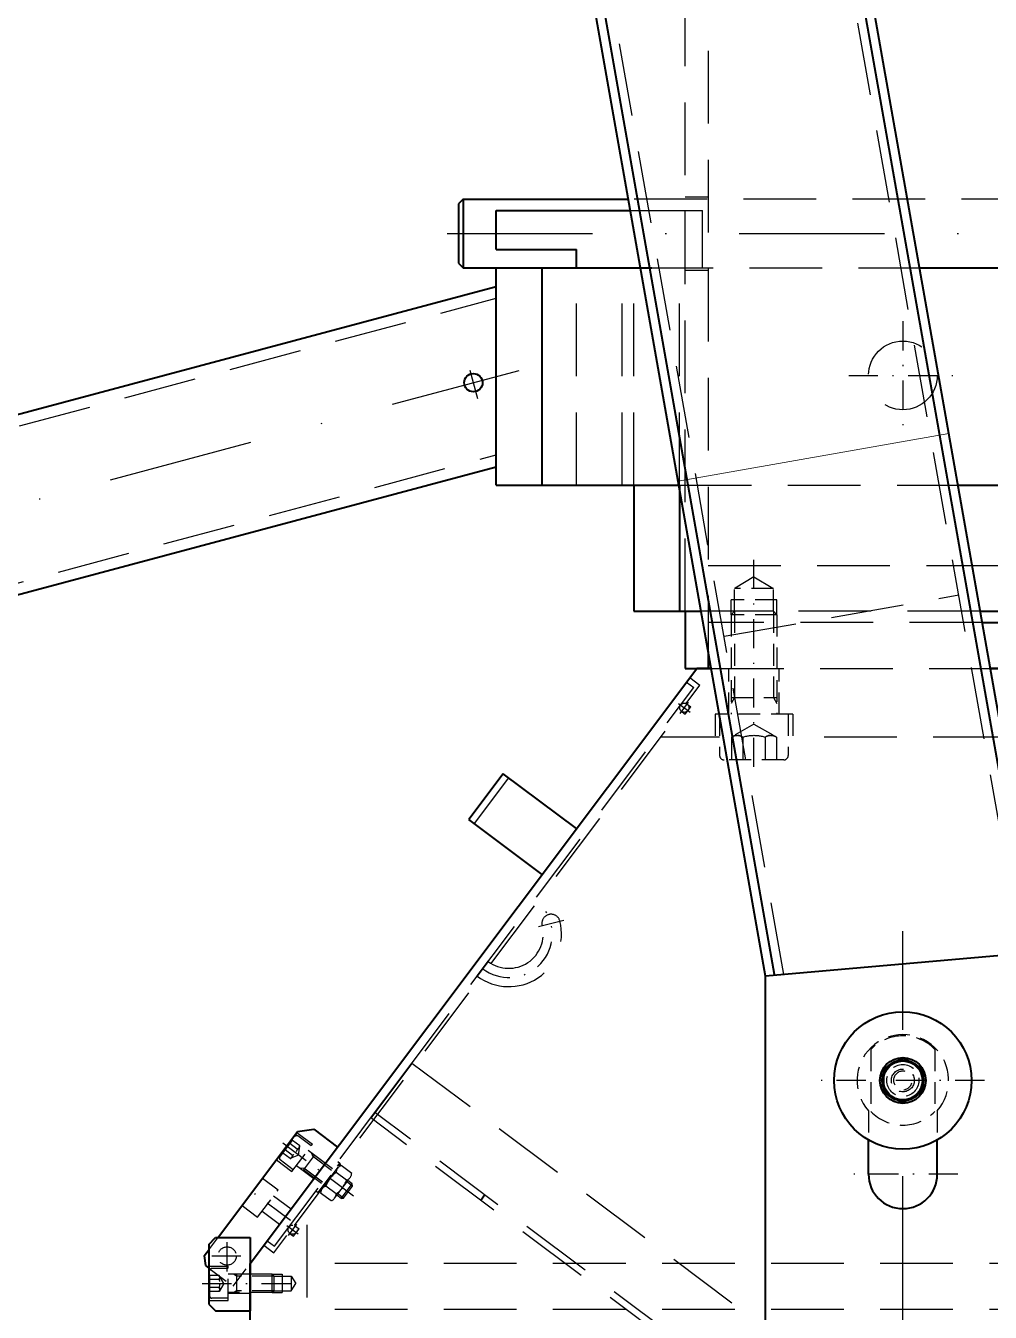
# Model space of a CAD drawing. Extents: x -5080 to -3891, y 5788 to 6629.
# Drawn here: x -4315.2 to -4231, y 6178.8 to 6291.2 of the extents above; entities that cross this region are included whole.
import ezdxf

# ---------------------------------------------------------------- set-up
doc = ezdxf.new("R2010")
doc.units = 0
doc.linetypes.add('STRICHPUNKT', pattern=[25.4, 12.7, -6.35, 0, -6.35])
doc.linetypes.add('VERDECKT', pattern=[9.525, 6.35, -3.175])
for name, color, linetype, lineweight in [('ACHSE', 150, 'STRICHPUNKT', 25), ('SCHRAFFUR', 252, 'CONTINUOUS', 13), ('VERDECKT', 2, 'VERDECKT', 25), ('VOLL_05', 7, 'CONTINUOUS', 40)]:
    doc.layers.add(name, color=color, linetype=linetype, lineweight=lineweight)

msp = doc.modelspace()

# ---------------------------------------------------------------- linework, layer by layer
at = {"layer": 'ACHSE'}
for p, q in [((-4278.4419, 6273.0606), (-4201.5129, 6273.0606)), ((-4332.4675, 6244.9322), (-4272.1419, 6261.0965)), ((-4238.6419, 6050.4921), (-4238.6419, 6212.0977))]:
    msp.add_line(p, q, dxfattribs=at)
at = {"layer": 'ACHSE', "ltscale": 0.2}
for p, q in [((-4238.6419, 6265.3881), (-4238.6419, 6255.9331)), ((-4275.7666, 6258.6243), (-4276.5171, 6261.4251)), ((-4243.3694, 6260.6606), (-4233.9144, 6260.6606)), ((-4251.6419, 6226.4606), (-4251.6419, 6244.9787)), ((-4258.2179, 6231.9926), (-4257.2258, 6231.2485)), ((-4258.0939, 6231.1245), (-4257.3498, 6232.1166)), ((-4270.47, 6212.5014), (-4268.2506, 6213.0583)), ((-4231.5225, 6199.0606), (-4245.7612, 6199.0606)), ((-4286.5976, 6188.9409), (-4292.9291, 6193.6895)), ((-4233.8473, 6190.8606), (-4243.4364, 6190.8606)), ((-4292.109, 6186.8244), (-4295.9291, 6189.6895)), ((-4292.4179, 6186.3926), (-4291.4258, 6185.6485)), ((-4292.2939, 6185.5245), (-4291.5498, 6186.5166)), ((-4297.6434, 6182.3813), (-4297.6434, 6185.0691)), ((-4298.9873, 6183.7252), (-4296.2995, 6183.7252)), ((-4299.8114, 6181.3252), (-4291.1648, 6181.3252))]:
    msp.add_line(p, q, dxfattribs=at)
msp.add_arc((-4273.046, 6211.855), 3.8, 233.130102, 31.402983, dxfattribs=at)
at = {"layer": 'SCHRAFFUR'}
msp.add_line((-4234.6297, 6255.5795), (-4258.2651, 6251.412), dxfattribs=at)
at = {"layer": 'VERDECKT'}
for p, q in [((-4228.2419, 6210.1384), (-4265.8992, 6423.7038)), ((-4249.0419, 6208.3186), (-4286.3832, 6420.092)), ((-4257.6419, 6240.0606), (-4257.6419, 6386.0881)), ((-4255.6419, 6374.7456), (-4255.6419, 6236.5351)), ((-4217.6419, 6276.0606), (-4262.6113, 6276.0606)), ((-4257.6419, 6276.2606), (-4255.6419, 6276.2606)), ((-4262.4349, 6275.0606), (-4256.1419, 6275.0606)), ((-4256.1419, 6270.0606), (-4256.1419, 6275.0606)), ((-4267.1419, 6251.0606), (-4267.1419, 6270.0606)), ((-4263.1419, 6251.0606), (-4263.1419, 6270.0606)), ((-4262.1419, 6251.0606), (-4262.1419, 6270.0606)), ((-4261.5533, 6270.0606), (-4237.1831, 6270.0606)), ((-4258.1419, 6251.0606), (-4258.1419, 6270.0606)), ((-4257.6419, 6269.8606), (-4255.6419, 6269.8606)), ((-4334.1783, 6251.317), (-4274.1419, 6267.4037)), ((-4330.7567, 6238.5475), (-4274.1419, 6253.7174)), ((-4258.2031, 6251.0606), (-4233.8329, 6251.0606)), ((-4255.6419, 6244.0606), (-4222.6419, 6244.0606)), ((-4254.2513, 6237.8629), (-4233.7673, 6241.4748)), ((-4231.8933, 6240.0606), (-4256.2635, 6240.0606)), ((-4231.7169, 6239.0606), (-4255.6419, 6239.0606)), ((-4255.3819, 6235.0606), (-4231.0116, 6235.0606)), ((-4257.5419, 6233.8606), (-4256.9019, 6233.3806)), ((-4257.2419, 6234.2606), (-4256.3619, 6233.6006)), ((-4293.5019, 6184.5806), (-4256.9019, 6233.3806)), ((-4257.5695, 6231.9904), (-4256.3619, 6233.6006)), ((-4257.6419, 6231.0606), (-4257.1619, 6231.7006)), ((-4257.5619, 6232.0006), (-4257.1619, 6231.7006)), ((-4291.7695, 6186.3904), (-4258.0342, 6231.3707)), ((-4258.0419, 6231.3606), (-4257.6419, 6231.0606)), ((-4254.6419, 6229.0606), (-4259.7669, 6229.0606)), ((-4229.6419, 6229.0606), (-4248.6419, 6229.0606)), ((-4273.0619, 6225.5006), (-4276.0619, 6221.5006)), ((-4281.5019, 6200.5806), (-4249.5019, 6176.5806)), ((-4251.5019, 6170.5806), (-4285.1019, 6195.7806)), ((-4251.1419, 6171.0606), (-4284.7419, 6196.2606)), ((-4290.6419, 6161.0606), (-4290.6419, 6187.8939)), ((-4186.6419, 6183.0606), (-4290.6419, 6183.0606)), ((-4186.6419, 6179.0606), (-4290.6419, 6179.0606))]:
    msp.add_line(p, q, dxfattribs=at)
at = {"layer": 'VERDECKT', "ltscale": 0.3}
for p, q in [((-4251.6419, 6243.0598), (-4253.3359, 6242.042)), ((-4251.6419, 6243.0598), (-4249.9479, 6242.042)), ((-4249.9479, 6242.042), (-4253.3359, 6242.042)), ((-4253.3359, 6240.0598), (-4253.3359, 6242.042)), ((-4249.9479, 6240.0598), (-4249.9479, 6242.042)), ((-4249.6419, 6241.0598), (-4253.6419, 6241.0598)), ((-4253.6419, 6239.7538), (-4253.6419, 6241.0598)), ((-4249.6419, 6239.7538), (-4249.6419, 6241.0598)), ((-4253.3359, 6240.0598), (-4253.6419, 6239.7538)), ((-4253.3741, 6239.7538), (-4253.6419, 6239.7538)), ((-4253.6419, 6239.7538), (-4253.6419, 6231.0606)), ((-4249.6419, 6239.7538), (-4253.3741, 6239.7538)), ((-4249.9479, 6240.0598), (-4253.3359, 6240.0598)), ((-4253.3359, 6240.0598), (-4253.3359, 6232.5226)), ((-4249.6419, 6239.7538), (-4249.9479, 6240.0598)), ((-4249.9479, 6240.0598), (-4249.9479, 6232.5226)), ((-4249.6419, 6239.7538), (-4249.6419, 6231.0606)), ((-4253.8419, 6231.0606), (-4253.8419, 6235.0606)), ((-4249.4419, 6231.0606), (-4249.4419, 6235.0606)), ((-4253.6419, 6232.5226), (-4249.6419, 6232.5226)), ((-4253.3359, 6232.5226), (-4253.6419, 6231.9926)), ((-4249.9479, 6232.5226), (-4249.6419, 6231.9926)), ((-4248.2419, 6231.0606), (-4255.0419, 6231.0606)), ((-4255.0419, 6231.0606), (-4255.0419, 6229.0606)), ((-4254.6419, 6231.0606), (-4254.6419, 6227.4606)), ((-4248.6419, 6231.0606), (-4248.6419, 6227.4606)), ((-4248.2419, 6231.0606), (-4248.2419, 6229.0606)), ((-4251.6419, 6230.1942), (-4253.6046, 6229.061)), ((-4251.6419, 6230.1942), (-4249.6791, 6229.061)), ((-4253.6054, 6229.0606), (-4253.5589, 6229.0864)), ((-4253.5589, 6229.0864), (-4253.6054, 6229.0606)), ((-4253.6054, 6229.0606), (-4253.6054, 6227.0606)), ((-4253.5589, 6229.0864), (-4253.514, 6229.1095)), ((-4253.5141, 6229.1094), (-4253.5589, 6229.0864)), ((-4253.4705, 6229.1297), (-4253.5141, 6229.1094)), ((-4253.514, 6229.1095), (-4253.4705, 6229.1299)), ((-4253.4705, 6229.1299), (-4253.4282, 6229.1479)), ((-4253.4282, 6229.1476), (-4253.4705, 6229.1297)), ((-4253.4282, 6229.1479), (-4253.3868, 6229.1634)), ((-4253.3869, 6229.1632), (-4253.4282, 6229.1476)), ((-4253.3464, 6229.1764), (-4253.3869, 6229.1632)), ((-4253.3868, 6229.1634), (-4253.3463, 6229.1767)), ((-4253.3066, 6229.1875), (-4253.3464, 6229.1764)), ((-4253.3463, 6229.1767), (-4253.3066, 6229.1879)), ((-4253.3066, 6229.1879), (-4253.2674, 6229.1969)), ((-4253.2675, 6229.1965), (-4253.3066, 6229.1875)), ((-4253.2288, 6229.2035), (-4253.2675, 6229.1965)), ((-4253.2674, 6229.1969), (-4253.2287, 6229.2038)), ((-4253.1904, 6229.2084), (-4253.2288, 6229.2035)), ((-4253.2287, 6229.2038), (-4253.1904, 6229.2088)), ((-4253.1904, 6229.2088), (-4253.1523, 6229.2117)), ((-4253.1523, 6229.2113), (-4253.1904, 6229.2084)), ((-4253.1523, 6229.2117), (-4253.1143, 6229.2127)), ((-4253.1143, 6229.2123), (-4253.1523, 6229.2113)), ((-4253.1143, 6229.2127), (-4253.0763, 6229.2117)), ((-4253.0763, 6229.2113), (-4253.1143, 6229.2123)), ((-4253.0763, 6229.2117), (-4253.0382, 6229.2088)), ((-4253.0382, 6229.2084), (-4253.0763, 6229.2113)), ((-4253.0382, 6229.2088), (-4252.9998, 6229.2038)), ((-4252.9998, 6229.2035), (-4253.0382, 6229.2084)), ((-4252.9998, 6229.2038), (-4252.9612, 6229.1969)), ((-4252.9611, 6229.1965), (-4252.9998, 6229.2035)), ((-4252.9612, 6229.1969), (-4252.922, 6229.1879)), ((-4252.922, 6229.1875), (-4252.9611, 6229.1965)), ((-4252.922, 6229.1879), (-4252.8822, 6229.1767)), ((-4252.8822, 6229.1764), (-4252.922, 6229.1875)), ((-4252.8822, 6229.1767), (-4252.8418, 6229.1634)), ((-4252.8417, 6229.1632), (-4252.8822, 6229.1764)), ((-4252.8418, 6229.1634), (-4252.8004, 6229.1479)), ((-4252.8004, 6229.1476), (-4252.8417, 6229.1632)), ((-4252.8004, 6229.1479), (-4252.7581, 6229.1299)), ((-4252.758, 6229.1297), (-4252.8004, 6229.1476)), ((-4252.7581, 6229.1299), (-4252.7145, 6229.1095)), ((-4252.7145, 6229.1094), (-4252.758, 6229.1297)), ((-4252.7145, 6229.1095), (-4252.6697, 6229.0864)), ((-4252.6696, 6229.0864), (-4252.7145, 6229.1094)), ((-4252.6697, 6229.0864), (-4252.6232, 6229.0606)), ((-4252.6232, 6229.0606), (-4252.6696, 6229.0864)), ((-4252.6232, 6229.0606), (-4252.5305, 6229.0864)), ((-4252.6232, 6229.0606), (-4252.6232, 6227.0606)), ((-4252.5305, 6229.0864), (-4252.4408, 6229.1094)), ((-4252.4408, 6229.1094), (-4252.3538, 6229.1297)), ((-4252.3538, 6229.1297), (-4252.2692, 6229.1476)), ((-4252.2692, 6229.1476), (-4252.1866, 6229.1632)), ((-4252.1866, 6229.1632), (-4252.1057, 6229.1764)), ((-4252.1057, 6229.1764), (-4252.0262, 6229.1875)), ((-4252.0262, 6229.1875), (-4251.948, 6229.1965)), ((-4251.948, 6229.1965), (-4251.8706, 6229.2035)), ((-4251.8706, 6229.2035), (-4251.794, 6229.2084)), ((-4251.794, 6229.2084), (-4251.7178, 6229.2113)), ((-4251.7178, 6229.2113), (-4251.6419, 6229.2123)), ((-4251.6419, 6229.2123), (-4251.5659, 6229.2113)), ((-4251.5659, 6229.2113), (-4251.4897, 6229.2084)), ((-4251.4897, 6229.2084), (-4251.4131, 6229.2035)), ((-4251.4131, 6229.2035), (-4251.3358, 6229.1965)), ((-4251.3358, 6229.1965), (-4251.2575, 6229.1875)), ((-4251.2575, 6229.1875), (-4251.1781, 6229.1764)), ((-4251.1781, 6229.1764), (-4251.0972, 6229.1632)), ((-4251.0972, 6229.1632), (-4251.0145, 6229.1476)), ((-4251.0145, 6229.1476), (-4250.9299, 6229.1297)), ((-4250.9299, 6229.1297), (-4250.8429, 6229.1094)), ((-4250.8429, 6229.1094), (-4250.7532, 6229.0864)), ((-4250.7532, 6229.0864), (-4250.6605, 6229.0606)), ((-4250.6605, 6229.0606), (-4250.6141, 6229.0864)), ((-4250.6141, 6229.0864), (-4250.6605, 6229.0606)), ((-4250.6605, 6229.0606), (-4250.6605, 6227.0606)), ((-4250.5692, 6229.1095), (-4250.6141, 6229.0864)), ((-4250.6141, 6229.0864), (-4250.5692, 6229.1094)), ((-4250.5256, 6229.1299), (-4250.5692, 6229.1095)), ((-4250.5692, 6229.1094), (-4250.5257, 6229.1297)), ((-4250.5257, 6229.1297), (-4250.4833, 6229.1476)), ((-4250.4833, 6229.1479), (-4250.5256, 6229.1299)), ((-4250.4419, 6229.1634), (-4250.4833, 6229.1479)), ((-4250.4833, 6229.1476), (-4250.442, 6229.1632)), ((-4250.442, 6229.1632), (-4250.4015, 6229.1764)), ((-4250.4015, 6229.1767), (-4250.4419, 6229.1634)), ((-4250.3617, 6229.1879), (-4250.4015, 6229.1767)), ((-4250.4015, 6229.1764), (-4250.3618, 6229.1875)), ((-4250.3618, 6229.1875), (-4250.3226, 6229.1965)), ((-4250.3226, 6229.1969), (-4250.3617, 6229.1879)), ((-4250.2839, 6229.2038), (-4250.3226, 6229.1969)), ((-4250.3226, 6229.1965), (-4250.2839, 6229.2035)), ((-4250.2455, 6229.2088), (-4250.2839, 6229.2038)), ((-4250.2839, 6229.2035), (-4250.2456, 6229.2084)), ((-4250.2456, 6229.2084), (-4250.2074, 6229.2113)), ((-4250.2074, 6229.2117), (-4250.2455, 6229.2088)), ((-4250.1694, 6229.2127), (-4250.2074, 6229.2117)), ((-4250.2074, 6229.2113), (-4250.1694, 6229.2123)), ((-4250.1314, 6229.2117), (-4250.1694, 6229.2127)), ((-4250.1694, 6229.2123), (-4250.1314, 6229.2113)), ((-4250.0933, 6229.2088), (-4250.1314, 6229.2117)), ((-4250.1314, 6229.2113), (-4250.0933, 6229.2084)), ((-4250.055, 6229.2038), (-4250.0933, 6229.2088)), ((-4250.0933, 6229.2084), (-4250.055, 6229.2035)), ((-4250.0163, 6229.1969), (-4250.055, 6229.2038)), ((-4250.055, 6229.2035), (-4250.0163, 6229.1965)), ((-4249.9771, 6229.1879), (-4250.0163, 6229.1969)), ((-4250.0163, 6229.1965), (-4249.9771, 6229.1875)), ((-4249.9374, 6229.1767), (-4249.9771, 6229.1879)), ((-4249.9771, 6229.1875), (-4249.9373, 6229.1764)), ((-4249.8969, 6229.1634), (-4249.9374, 6229.1767)), ((-4249.9373, 6229.1764), (-4249.8969, 6229.1632)), ((-4249.8556, 6229.1479), (-4249.8969, 6229.1634)), ((-4249.8969, 6229.1632), (-4249.8555, 6229.1476)), ((-4249.8132, 6229.1299), (-4249.8556, 6229.1479)), ((-4249.8555, 6229.1476), (-4249.8132, 6229.1297)), ((-4249.7697, 6229.1095), (-4249.8132, 6229.1299)), ((-4249.8132, 6229.1297), (-4249.7696, 6229.1094)), ((-4249.7248, 6229.0864), (-4249.7697, 6229.1095)), ((-4249.7696, 6229.1094), (-4249.7248, 6229.0864)), ((-4249.7248, 6229.0864), (-4249.6784, 6229.0606)), ((-4249.6784, 6229.0606), (-4249.7248, 6229.0864)), ((-4249.6784, 6229.0606), (-4249.6784, 6227.0606)), ((-4249.0419, 6227.0606), (-4254.2419, 6227.0606)), ((-4241.4419, 6201.7753), (-4241.4419, 6196.3458)), ((-4235.8419, 6201.7753), (-4235.8419, 6196.3458)), ((-4241.6419, 6196.4148), (-4241.6419, 6193.8644)), ((-4235.6419, 6196.4148), (-4235.6419, 6193.8644)), ((-4291.5434, 6194.5252), (-4290.1834, 6193.5052)), ((-4293.0474, 6192.3532), (-4291.6794, 6194.1772)), ((-4291.5155, 6193.0623), (-4292.1555, 6193.5423)), ((-4291.9834, 6191.1052), (-4290.1834, 6193.5052)), ((-4291.3076, 6193.3396), (-4291.9476, 6193.8196)), ((-4290.3034, 6193.3452), (-4291.4554, 6194.2092)), ((-4291.4033, 6192.5451), (-4291.3076, 6193.3393)), ((-4291.3205, 6193.2711), (-4291.3166, 6193.2869)), ((-4291.3165, 6193.2868), (-4291.3204, 6193.2711)), ((-4291.3166, 6193.2869), (-4291.3131, 6193.3035)), ((-4291.3131, 6193.3035), (-4291.3165, 6193.2868)), ((-4291.3101, 6193.321), (-4291.3131, 6193.3035)), ((-4291.3131, 6193.3035), (-4291.3101, 6193.321)), ((-4291.3076, 6193.3396), (-4291.3101, 6193.321)), ((-4291.3101, 6193.321), (-4291.3076, 6193.3396)), ((-4292.1392, 6192.2308), (-4292.7792, 6192.7108)), ((-4291.9312, 6192.5081), (-4292.5712, 6192.9881)), ((-4292.122, 6192.2384), (-4292.1392, 6192.2308)), ((-4292.1392, 6192.2308), (-4292.122, 6192.2384)), ((-4291.4033, 6192.5451), (-4292.1389, 6192.2309)), ((-4292.106, 6192.2462), (-4292.122, 6192.2384)), ((-4292.122, 6192.2384), (-4292.106, 6192.2462)), ((-4292.0911, 6192.2542), (-4292.106, 6192.2462)), ((-4292.106, 6192.2462), (-4292.091, 6192.2542)), ((-4292.0771, 6192.2624), (-4292.0911, 6192.2542)), ((-4292.091, 6192.2542), (-4292.077, 6192.2623)), ((-4292.0639, 6192.2708), (-4292.0771, 6192.2624)), ((-4292.077, 6192.2623), (-4292.0638, 6192.2707)), ((-4292.0516, 6192.2794), (-4292.0639, 6192.2708)), ((-4292.0638, 6192.2707), (-4292.0515, 6192.2793)), ((-4292.04, 6192.2883), (-4292.0516, 6192.2794)), ((-4292.0515, 6192.2793), (-4292.0399, 6192.2882)), ((-4292.0292, 6192.2974), (-4292.04, 6192.2883)), ((-4292.0399, 6192.2882), (-4292.0291, 6192.2973)), ((-4292.0191, 6192.3069), (-4292.0292, 6192.2974)), ((-4292.0291, 6192.2973), (-4292.019, 6192.3068)), ((-4292.0095, 6192.3167), (-4292.0191, 6192.3069)), ((-4292.019, 6192.3068), (-4292.0094, 6192.3166)), ((-4292.0006, 6192.3268), (-4292.0095, 6192.3167)), ((-4292.0094, 6192.3166), (-4292.0005, 6192.3267)), ((-4291.9923, 6192.3373), (-4292.0006, 6192.3268)), ((-4292.0005, 6192.3267), (-4291.9922, 6192.3372)), ((-4291.9845, 6192.3483), (-4291.9923, 6192.3373)), ((-4291.9922, 6192.3372), (-4291.9844, 6192.3482)), ((-4291.9773, 6192.3596), (-4291.9845, 6192.3483)), ((-4291.9844, 6192.3482), (-4291.9772, 6192.3596)), ((-4291.9706, 6192.3715), (-4291.9773, 6192.3596)), ((-4291.9772, 6192.3596), (-4291.9705, 6192.3714)), ((-4291.9643, 6192.3839), (-4291.9706, 6192.3715)), ((-4291.9705, 6192.3714), (-4291.9642, 6192.3838)), ((-4291.9586, 6192.3969), (-4291.9643, 6192.3839)), ((-4291.9642, 6192.3838), (-4291.9585, 6192.3968)), ((-4291.9533, 6192.4104), (-4291.9586, 6192.3969)), ((-4291.9585, 6192.3968), (-4291.9532, 6192.4104)), ((-4291.9485, 6192.4247), (-4291.9533, 6192.4104)), ((-4291.9532, 6192.4104), (-4291.9484, 6192.4246)), ((-4291.9441, 6192.4396), (-4291.9485, 6192.4247)), ((-4291.9484, 6192.4246), (-4291.9441, 6192.4396)), ((-4291.9402, 6192.4554), (-4291.9441, 6192.4396)), ((-4291.9441, 6192.4396), (-4291.9401, 6192.4553)), ((-4291.9367, 6192.472), (-4291.9402, 6192.4554)), ((-4291.9401, 6192.4553), (-4291.9367, 6192.472)), ((-4291.9337, 6192.4895), (-4291.9367, 6192.472)), ((-4291.9367, 6192.472), (-4291.9337, 6192.4895)), ((-4291.9312, 6192.5081), (-4291.9337, 6192.4895)), ((-4291.9337, 6192.4895), (-4291.9312, 6192.5081)), ((-4291.9043, 6192.5288), (-4291.9312, 6192.5081)), ((-4291.8788, 6192.5493), (-4291.9043, 6192.5288)), ((-4291.8546, 6192.5695), (-4291.8788, 6192.5493)), ((-4291.8316, 6192.5896), (-4291.8546, 6192.5695)), ((-4291.5924, 6192.8916), (-4291.6061, 6192.8668)), ((-4291.579, 6192.9173), (-4291.5924, 6192.8916)), ((-4291.5659, 6192.9439), (-4291.579, 6192.9173)), ((-4291.5531, 6192.9716), (-4291.5659, 6192.9439)), ((-4291.5404, 6193.0004), (-4291.5531, 6192.9716)), ((-4291.5279, 6193.0306), (-4291.5404, 6193.0004)), ((-4291.5155, 6193.0623), (-4291.5279, 6193.0306)), ((-4291.5155, 6193.0623), (-4291.4984, 6193.0699)), ((-4291.4984, 6193.0699), (-4291.5155, 6193.0623)), ((-4291.4984, 6193.0699), (-4291.4824, 6193.0777)), ((-4291.4824, 6193.0777), (-4291.4984, 6193.0699)), ((-4291.4824, 6193.0777), (-4291.4675, 6193.0857)), ((-4291.4674, 6193.0857), (-4291.4824, 6193.0777)), ((-4291.4675, 6193.0857), (-4291.4534, 6193.0939)), ((-4291.4534, 6193.0938), (-4291.4674, 6193.0857)), ((-4291.4534, 6193.0939), (-4291.4403, 6193.1023)), ((-4291.4402, 6193.1022), (-4291.4534, 6193.0938)), ((-4291.4403, 6193.1023), (-4291.428, 6193.1109)), ((-4291.4279, 6193.1108), (-4291.4402, 6193.1022)), ((-4291.428, 6193.1109), (-4291.4164, 6193.1197)), ((-4291.4163, 6193.1197), (-4291.4279, 6193.1108)), ((-4291.4164, 6193.1197), (-4291.4056, 6193.1289)), ((-4291.4055, 6193.1288), (-4291.4163, 6193.1197)), ((-4291.4056, 6193.1289), (-4291.3954, 6193.1384)), ((-4291.3953, 6193.1383), (-4291.4055, 6193.1288)), ((-4291.3954, 6193.1384), (-4291.3859, 6193.1481)), ((-4291.3858, 6193.1481), (-4291.3953, 6193.1383)), ((-4291.3859, 6193.1481), (-4291.377, 6193.1583)), ((-4291.3769, 6193.1582), (-4291.3858, 6193.1481)), ((-4291.377, 6193.1583), (-4291.3687, 6193.1688)), ((-4291.3686, 6193.1687), (-4291.3769, 6193.1582)), ((-4291.3687, 6193.1688), (-4291.3609, 6193.1797)), ((-4291.3608, 6193.1797), (-4291.3686, 6193.1687)), ((-4291.3609, 6193.1797), (-4291.3537, 6193.1911)), ((-4291.3536, 6193.191), (-4291.3608, 6193.1797)), ((-4291.3537, 6193.1911), (-4291.347, 6193.203)), ((-4291.3469, 6193.2029), (-4291.3536, 6193.191)), ((-4291.347, 6193.203), (-4291.3407, 6193.2154)), ((-4291.3406, 6193.2153), (-4291.3469, 6193.2029)), ((-4291.3407, 6193.2154), (-4291.335, 6193.2284)), ((-4291.3349, 6193.2283), (-4291.3406, 6193.2153)), ((-4291.335, 6193.2284), (-4291.3297, 6193.2419)), ((-4291.3296, 6193.2419), (-4291.3349, 6193.2283)), ((-4291.3297, 6193.2419), (-4291.3249, 6193.2562)), ((-4291.3248, 6193.2561), (-4291.3296, 6193.2419)), ((-4291.3249, 6193.2562), (-4291.3205, 6193.2711)), ((-4291.3204, 6193.2711), (-4291.3248, 6193.2561)), ((-4290.0294, 6192.5147), (-4290.9894, 6191.2347)), ((-4288.4434, 6191.3252), (-4290.6034, 6192.9452)), ((-4290.5794, 6192.9772), (-4289.0594, 6191.8372)), ((-4290.1218, 6192.3915), (-4290.2428, 6192.6748)), ((-4288.5358, 6191.202), (-4290.1218, 6192.3915)), ((-4293.3434, 6192.1252), (-4291.9834, 6191.1052)), ((-4291.8634, 6191.2652), (-4293.0154, 6192.1292)), ((-4291.5874, 6191.6332), (-4290.0674, 6190.4932)), ((-4289.4034, 6190.0452), (-4291.5634, 6191.6652)), ((-4290.897, 6191.3579), (-4291.2028, 6191.3948)), ((-4289.311, 6190.1684), (-4290.897, 6191.3579)), ((-4289.7074, 6189.2732), (-4287.7874, 6191.8332)), ((-4289.5674, 6189.2932), (-4287.7674, 6191.6932)), ((-4287.9634, 6191.9652), (-4287.7874, 6191.8332)), ((-4287.7874, 6191.8332), (-4287.7674, 6191.6932)), ((-4286.7673, 6190.9445), (-4287.6781, 6191.6277)), ((-4294.5434, 6190.5252), (-4293.1834, 6189.5052)), ((-4288.2549, 6188.7765), (-4286.9039, 6190.5779)), ((-4287.2176, 6190.3441), (-4288.1285, 6191.0272)), ((-4287.6866, 6188.7576), (-4286.7908, 6189.9519)), ((-4286.6958, 6189.822), (-4287.1918, 6190.194)), ((-4286.7266, 6190.0376), (-4287.0994, 6190.3172)), ((-4286.7908, 6189.9519), (-4286.7266, 6190.0376)), ((-4286.6958, 6189.822), (-4286.7266, 6190.0376)), ((-4294.9834, 6187.1052), (-4293.1834, 6189.5052)), ((-4293.5794, 6188.9772), (-4292.0594, 6187.8372)), ((-4289.8834, 6189.4052), (-4289.7074, 6189.2732)), ((-4289.5674, 6189.2932), (-4289.7074, 6189.2732)), ((-4288.5686, 6188.5427), (-4289.4795, 6189.2259)), ((-4288.1183, 6189.1432), (-4289.0291, 6189.8263)), ((-4287.6866, 6188.7576), (-4288.0594, 6189.0372)), ((-4287.471, 6188.7884), (-4287.967, 6189.1604)), ((-4287.471, 6188.7884), (-4286.6958, 6189.822)), ((-4296.3434, 6188.1252), (-4294.9834, 6187.1052)), ((-4287.6866, 6188.7576), (-4287.471, 6188.7884)), ((-4294.5874, 6187.6332), (-4293.0674, 6186.4932)), ((-4293.5619, 6184.0006), (-4292.2342, 6185.7707)), ((-4292.2419, 6185.7606), (-4291.8419, 6185.4606)), ((-4291.8419, 6185.4606), (-4291.3619, 6186.1006)), ((-4291.7619, 6186.4006), (-4291.3619, 6186.1006)), ((-4299.2446, 6184.2569), (-4298.4447, 6185.3234)), ((-4294.4419, 6184.6606), (-4293.5619, 6184.0006)), ((-4294.1419, 6185.0606), (-4293.5019, 6184.5806)), ((-4299.2434, 6182.8252), (-4297.5434, 6182.8252)), ((-4299.241, 6182.6734), (-4297.1234, 6181.0852)), ((-4299.1434, 6180.1852), (-4299.1434, 6182.4652)), ((-4297.5434, 6182.6252), (-4298.9834, 6182.6252)), ((-4297.5434, 6179.8252), (-4297.5434, 6182.8252)), ((-4297.5434, 6182.1652), (-4295.6434, 6182.1652)), ((-4293.6974, 6182.1252), (-4297.5434, 6182.1252)), ((-4297.1234, 6181.0852), (-4295.6419, 6183.0606)), ((-4296.8259, 6181.9712), (-4297.0926, 6182.1252)), ((-4296.8259, 6182.1252), (-4296.8259, 6180.5252)), ((-4293.6974, 6182.0181), (-4293.6974, 6182.1252)), ((-4293.5434, 6181.9712), (-4293.6974, 6182.1252)), ((-4293.6974, 6182.1252), (-4292.8434, 6182.1252)), ((-4292.8434, 6182.1252), (-4292.8434, 6180.5252)), ((-4298.3434, 6182.0182), (-4299.1434, 6182.0182)), ((-4298.3434, 6181.6716), (-4299.1434, 6181.6716)), ((-4298.3434, 6180.9788), (-4299.1434, 6180.9788)), ((-4298.3343, 6182.0018), (-4298.3434, 6182.0182)), ((-4298.3434, 6182.0182), (-4298.3342, 6182.0018)), ((-4298.3434, 6181.6716), (-4298.3343, 6181.688)), ((-4298.3342, 6181.688), (-4298.3434, 6181.6716)), ((-4298.3434, 6181.6716), (-4298.3343, 6181.6388)), ((-4298.3343, 6181.0116), (-4298.3434, 6180.9788)), ((-4298.3342, 6180.9625), (-4298.3434, 6180.9788)), ((-4298.3434, 6180.9788), (-4298.3343, 6180.9625)), ((-4297.9433, 6181.3252), (-4298.3432, 6182.0179)), ((-4297.9433, 6181.3252), (-4298.3432, 6180.6325)), ((-4298.3262, 6181.986), (-4298.3343, 6182.0018)), ((-4298.3343, 6181.688), (-4298.3262, 6181.7038)), ((-4298.3343, 6181.6388), (-4298.3262, 6181.6072)), ((-4298.3262, 6181.0432), (-4298.3343, 6181.0116)), ((-4298.3343, 6180.9625), (-4298.3262, 6180.9466)), ((-4298.3342, 6182.0018), (-4298.3261, 6181.986)), ((-4298.3261, 6181.7038), (-4298.3342, 6181.688)), ((-4298.3261, 6180.9466), (-4298.3342, 6180.9625)), ((-4298.319, 6181.9706), (-4298.3262, 6181.986)), ((-4298.3262, 6181.7038), (-4298.319, 6181.7192)), ((-4298.3262, 6181.6072), (-4298.319, 6181.5765)), ((-4298.319, 6181.0739), (-4298.3262, 6181.0432)), ((-4298.3262, 6180.9466), (-4298.319, 6180.9313)), ((-4298.3261, 6181.986), (-4298.3189, 6181.9706)), ((-4298.3189, 6181.7192), (-4298.3261, 6181.7038)), ((-4298.3189, 6180.9313), (-4298.3261, 6180.9466)), ((-4298.3126, 6181.9557), (-4298.319, 6181.9706)), ((-4298.319, 6181.7192), (-4298.3126, 6181.7341)), ((-4298.319, 6181.5765), (-4298.3126, 6181.5466)), ((-4298.3126, 6181.1038), (-4298.319, 6181.0739)), ((-4298.319, 6180.9313), (-4298.3126, 6180.9163)), ((-4298.3189, 6181.9706), (-4298.3126, 6181.9557)), ((-4298.3126, 6181.7341), (-4298.3189, 6181.7192)), ((-4298.3126, 6180.9163), (-4298.3189, 6180.9313)), ((-4298.3072, 6181.9411), (-4298.3126, 6181.9557)), ((-4298.3126, 6181.9557), (-4298.3071, 6181.9411)), ((-4298.3126, 6181.7341), (-4298.3072, 6181.7487)), ((-4298.3071, 6181.7487), (-4298.3126, 6181.7341)), ((-4298.3126, 6181.5466), (-4298.3072, 6181.5175)), ((-4298.3072, 6181.133), (-4298.3126, 6181.1038)), ((-4298.3025, 6181.9268), (-4298.3072, 6181.9411)), ((-4298.3072, 6181.7487), (-4298.3025, 6181.763)), ((-4298.3072, 6181.5175), (-4298.3025, 6181.4889)), ((-4298.3025, 6181.1615), (-4298.3072, 6181.133)), ((-4298.3071, 6181.9411), (-4298.3024, 6181.9268)), ((-4298.3024, 6181.763), (-4298.3071, 6181.7487)), ((-4298.2986, 6181.9128), (-4298.3025, 6181.9268)), ((-4298.3025, 6181.763), (-4298.2986, 6181.777)), ((-4298.2986, 6181.1896), (-4298.3025, 6181.1615)), ((-4298.3024, 6181.9268), (-4298.2984, 6181.9128)), ((-4298.2984, 6181.777), (-4298.3024, 6181.763)), ((-4298.2954, 6181.899), (-4298.2986, 6181.9128)), ((-4298.2986, 6181.777), (-4298.2954, 6181.7908)), ((-4298.2954, 6181.2172), (-4298.2986, 6181.1896)), ((-4298.2984, 6181.9128), (-4298.2953, 6181.8989)), ((-4298.2953, 6181.7908), (-4298.2984, 6181.777)), ((-4298.2929, 6181.8853), (-4298.2954, 6181.899)), ((-4298.2954, 6181.7908), (-4298.2929, 6181.8045)), ((-4298.2929, 6181.2445), (-4298.2954, 6181.2172)), ((-4298.2953, 6181.8989), (-4298.2928, 6181.8853)), ((-4298.2928, 6181.8045), (-4298.2953, 6181.7908)), ((-4298.2912, 6181.8718), (-4298.2929, 6181.8853)), ((-4298.2929, 6181.8045), (-4298.2912, 6181.818)), ((-4298.2912, 6181.2715), (-4298.2929, 6181.2445)), ((-4298.2928, 6181.8853), (-4298.2911, 6181.8718)), ((-4298.2911, 6181.818), (-4298.2928, 6181.8045)), ((-4298.2902, 6181.8583), (-4298.2912, 6181.8718)), ((-4298.2912, 6181.818), (-4298.2902, 6181.8315)), ((-4298.2911, 6181.8718), (-4298.29, 6181.8583)), ((-4298.29, 6181.8315), (-4298.2911, 6181.818)), ((-4298.2898, 6181.8449), (-4298.2902, 6181.8583)), ((-4298.2902, 6181.8315), (-4298.2898, 6181.8449)), ((-4298.29, 6181.8583), (-4298.2897, 6181.8449)), ((-4298.2897, 6181.8449), (-4298.29, 6181.8315)), ((-4293.5434, 6181.9712), (-4296.8259, 6181.9712)), ((-4293.6974, 6180.5252), (-4293.6974, 6182.0181)), ((-4293.5434, 6180.6792), (-4293.5434, 6181.9712)), ((-4293.5434, 6181.9712), (-4292.0434, 6181.9712)), ((-4292.0434, 6181.9712), (-4292.0434, 6180.6792)), ((-4292.0434, 6181.9712), (-4291.6552, 6181.3252)), ((-4292.0434, 6180.6792), (-4291.6552, 6181.3252)), ((-4299.2434, 6179.8252), (-4297.5434, 6179.8252)), ((-4298.3434, 6180.6322), (-4299.1434, 6180.6322)), ((-4297.5434, 6180.0252), (-4298.9834, 6180.0252)), ((-4298.3434, 6180.6322), (-4298.3342, 6180.6486)), ((-4298.3343, 6180.6486), (-4298.3434, 6180.6322)), ((-4298.3262, 6180.6644), (-4298.3343, 6180.6486)), ((-4298.3342, 6180.6486), (-4298.3261, 6180.6644)), ((-4298.319, 6180.6798), (-4298.3262, 6180.6644)), ((-4298.3261, 6180.6644), (-4298.3189, 6180.6798)), ((-4298.3126, 6180.6947), (-4298.319, 6180.6798)), ((-4298.3189, 6180.6798), (-4298.3126, 6180.6948)), ((-4298.3071, 6180.9017), (-4298.3126, 6180.9163)), ((-4298.3126, 6180.9163), (-4298.3072, 6180.9017)), ((-4298.3126, 6180.6948), (-4298.3071, 6180.7093)), ((-4298.3072, 6180.7093), (-4298.3126, 6180.6947)), ((-4298.3072, 6180.9017), (-4298.3025, 6180.8874)), ((-4298.3025, 6180.7236), (-4298.3072, 6180.7093)), ((-4298.3024, 6180.8874), (-4298.3071, 6180.9017)), ((-4298.3071, 6180.7093), (-4298.3024, 6180.7236)), ((-4298.3025, 6180.8874), (-4298.2986, 6180.8734)), ((-4298.2986, 6180.7376), (-4298.3025, 6180.7236)), ((-4298.2984, 6180.8734), (-4298.3024, 6180.8874)), ((-4298.3024, 6180.7236), (-4298.2984, 6180.7377)), ((-4298.2986, 6180.8734), (-4298.2954, 6180.8596)), ((-4298.2954, 6180.7515), (-4298.2986, 6180.7376)), ((-4298.2953, 6180.8596), (-4298.2984, 6180.8734)), ((-4298.2984, 6180.7377), (-4298.2953, 6180.7515)), ((-4298.2954, 6180.8596), (-4298.2929, 6180.8459)), ((-4298.2929, 6180.7651), (-4298.2954, 6180.7515)), ((-4298.2928, 6180.8459), (-4298.2953, 6180.8596)), ((-4298.2953, 6180.7515), (-4298.2928, 6180.7651)), ((-4298.2929, 6180.8459), (-4298.2912, 6180.8324)), ((-4298.2912, 6180.7787), (-4298.2929, 6180.7651)), ((-4298.2911, 6180.8324), (-4298.2928, 6180.8459)), ((-4298.2928, 6180.7651), (-4298.2911, 6180.7787)), ((-4298.2912, 6180.8324), (-4298.2902, 6180.8189)), ((-4298.2902, 6180.7921), (-4298.2912, 6180.7787)), ((-4298.29, 6180.8189), (-4298.2911, 6180.8324)), ((-4298.2911, 6180.7787), (-4298.29, 6180.7921)), ((-4298.2902, 6180.8189), (-4298.2898, 6180.8055)), ((-4298.2898, 6180.8055), (-4298.2902, 6180.7921)), ((-4298.2897, 6180.8055), (-4298.29, 6180.8189)), ((-4298.29, 6180.7921), (-4298.2897, 6180.8055)), ((-4293.6974, 6180.5252), (-4297.5434, 6180.5252)), ((-4297.5434, 6180.4852), (-4295.6434, 6180.4852)), ((-4296.8259, 6180.6792), (-4297.0926, 6180.5252)), ((-4293.5434, 6180.6792), (-4296.8259, 6180.6792)), ((-4293.6974, 6180.5252), (-4293.5434, 6180.6792)), ((-4293.6974, 6180.5252), (-4292.8434, 6180.5252)), ((-4293.5434, 6180.6792), (-4292.0434, 6180.6792))]:
    msp.add_line(p, q, dxfattribs=at)
at = {"layer": 'VERDECKT'}
for centre, radius in [((-4238.6419, 6260.6606), 3), ((-4257.7219, 6231.6206), 0.4)]:
    msp.add_circle(centre, radius, dxfattribs=at)
at = {"layer": 'VERDECKT', "ltscale": 0.3}
for centre, radius in [((-4238.6419, 6199.0606), 1.4), ((-4238.6419, 6199.0606), 1), ((-4291.9219, 6186.0206), 0.4), ((-4297.6434, 6183.7252), 0.8)]:
    msp.add_circle(centre, radius, dxfattribs=at)
for centre, radius, start, end in [((-4254.2419, 6227.4606), 0.4, 180, 270), ((-4249.0419, 6227.4606), 0.4, 270, 0), ((-4238.6419, 6199.0606), 4, 318.590378, 221.409622), ((-4238.6419, 6199.0606), 3.9, 44.114619, 135.885381), ((-4238.6419, 6199.0606), 0.816, 75, 345), ((-4238.6419, 6199.0606), 3.9, 224.114619, 315.885381), ((-4291.5514, 6194.0812), 0.16, 53.13, 143.13), ((-4292.9194, 6192.2572), 0.16, 143.13, 233.13), ((-4287.4387, 6190.979), 0.6915, 110.262882, 175.997322), ((-4286.5874, 6188.9332), 2.6, 126.351452, 159.908752), ((-4289.6594, 6191.2372), 2.6, 306.351452, 339.908752), ((-4287.4571, 6190.9928), 0.6915, 290.262882, 355.998156), ((-4288.7897, 6189.1776), 0.6915, 110.262882, 175.997322), ((-4288.8081, 6189.1914), 0.6915, 290.262048, 355.997322), ((-4298.9834, 6182.4652), 0.16, 90, 180), ((-4298.9834, 6180.1852), 0.16, 180, 270)]:
    msp.add_arc(centre, radius, start, end, dxfattribs=at)
at = {"layer": 'VERDECKT'}
for centre, radius, start, end in [((-4269.3603, 6212.7798), 0.8, 14.085914, 194.085914), ((-4273.046, 6211.855), 4.6, 233.130102, 14.085914), ((-4273.046, 6211.855), 3, 233.130102, 14.085914)]:
    msp.add_arc(centre, radius, start, end, dxfattribs=at)
at = {"layer": 'VOLL_05'}
for p, q in [((-4226.6419, 6210.2784), (-4268.1438, 6445.6474)), ((-4250.6419, 6208.1787), (-4291.7792, 6441.4799)), ((-4227.4419, 6210.2084), (-4265.1114, 6423.8428)), ((-4249.854, 6208.3176), (-4287.1711, 6419.953)), ((-4277.0419, 6276.0606), (-4277.4419, 6275.6606)), ((-4277.4419, 6275.6606), (-4277.4419, 6270.4606)), ((-4277.0419, 6276.0606), (-4262.6113, 6276.0606)), ((-4277.0419, 6276.0606), (-4277.0419, 6270.0606)), ((-4274.1419, 6275.0606), (-4262.4349, 6275.0606)), ((-4274.1419, 6271.6606), (-4274.1419, 6275.0606)), ((-4274.1419, 6271.6606), (-4267.1419, 6271.6606)), ((-4267.1419, 6270.0606), (-4267.1419, 6271.6606)), ((-4277.4419, 6270.4606), (-4277.0419, 6270.0606)), ((-4277.0419, 6270.0606), (-4261.5533, 6270.0606)), ((-4274.1419, 6251.0606), (-4274.1419, 6270.0606)), ((-4274.1419, 6270.0606), (-4260.5533, 6270.0606)), ((-4270.1419, 6251.0606), (-4270.1419, 6270.0606)), ((-4237.1831, 6270.0606), (-4201.1419, 6270.0606)), ((-4334.4371, 6252.2829), (-4274.1419, 6268.439)), ((-4330.4979, 6237.5816), (-4274.1419, 6252.6821)), ((-4274.1419, 6251.0606), (-4258.2031, 6251.0606)), ((-4262.1419, 6251.0606), (-4262.1419, 6240.0606)), ((-4258.1419, 6251.0606), (-4258.1419, 6240.0606)), ((-4233.8329, 6251.0606), (-4206.6678, 6251.0606)), ((-4262.1419, 6240.0606), (-4256.2635, 6240.0606)), ((-4257.6419, 6240.0606), (-4257.6419, 6235.0606)), ((-4231.8933, 6240.0606), (-4213.1419, 6240.0606)), ((-4231.7169, 6239.0606), (-4217.6419, 6239.0606)), ((-4255.6419, 6236.5351), (-4255.6419, 6235.0606)), ((-4295.6419, 6183.0606), (-4256.6419, 6235.0606)), ((-4257.6419, 6235.0606), (-4255.3819, 6235.0606)), ((-4255.3819, 6235.0606), (-4256.6419, 6235.0606)), ((-4228.6419, 6235.0606), (-4231.0116, 6235.0606)), ((-4231.0116, 6235.0606), (-4217.6419, 6235.0606)), ((-4273.5419, 6225.8606), (-4276.5419, 6221.8606)), ((-4267.1419, 6221.0606), (-4273.5419, 6225.8606)), ((-4270.1419, 6217.0606), (-4276.5419, 6221.8606)), ((-4226.6419, 6210.2784), (-4250.6419, 6208.1787)), ((-4274.846, 6209.455), (-4275.806, 6208.175)), ((-4250.6419, 6170.2784), (-4250.6419, 6208.1787)), ((-4285.1019, 6195.7806), (-4281.5019, 6200.5806)), ((-4240.3419, 6200.0421), (-4238.6419, 6201.0235)), ((-4240.3419, 6200.0421), (-4240.3419, 6198.0791)), ((-4236.9419, 6200.0421), (-4238.6419, 6201.0235)), ((-4236.9419, 6200.0421), (-4236.9419, 6198.0791)), ((-4240.3419, 6198.0791), (-4238.6419, 6197.0976)), ((-4236.9419, 6198.0791), (-4238.6419, 6197.0976)), ((-4298.4447, 6185.3234), (-4291.4834, 6194.6052)), ((-4291.4834, 6194.6052), (-4290.0834, 6194.8052)), ((-4290.0834, 6194.8052), (-4288.0034, 6193.2452)), ((-4241.6419, 6190.8606), (-4241.6419, 6193.8644)), ((-4235.6419, 6190.8606), (-4235.6419, 6193.8644)), ((-4299.2434, 6184.7252), (-4298.6434, 6185.3252)), ((-4299.2434, 6184.7252), (-4299.2434, 6179.5252)), ((-4298.6434, 6185.3252), (-4295.6434, 6185.3252)), ((-4295.6434, 6185.3252), (-4295.6434, 6178.9252)), ((-4299.6434, 6183.7252), (-4299.2446, 6184.2569)), ((-4299.6434, 6183.7252), (-4299.5234, 6182.8852)), ((-4299.5234, 6182.8852), (-4299.241, 6182.6734)), ((-4295.6419, 6161.0606), (-4295.6419, 6183.0606)), ((-4299.2434, 6179.5252), (-4298.6434, 6178.9252)), ((-4298.6434, 6178.9252), (-4295.6434, 6178.9252))]:
    msp.add_line(p, q, dxfattribs=at)
msp.add_lwpolyline([(-4275.1419, 6189.0606), (-4275.5019, 6188.5806)], dxfattribs=at)
for centre, radius in [((-4276.1419, 6260.0247), 0.8), ((-4238.6419, 6199.0606), 6), ((-4238.6419, 6199.0606), 2), ((-4238.6419, 6199.0606), 1.8), ((-4238.6419, 6199.0606), 1.7)]:
    msp.add_circle(centre, radius, dxfattribs=at)
msp.add_arc((-4238.6419, 6190.8606), 3, 180, 0, dxfattribs=at)

doc.saveas('drawing.dxf')
